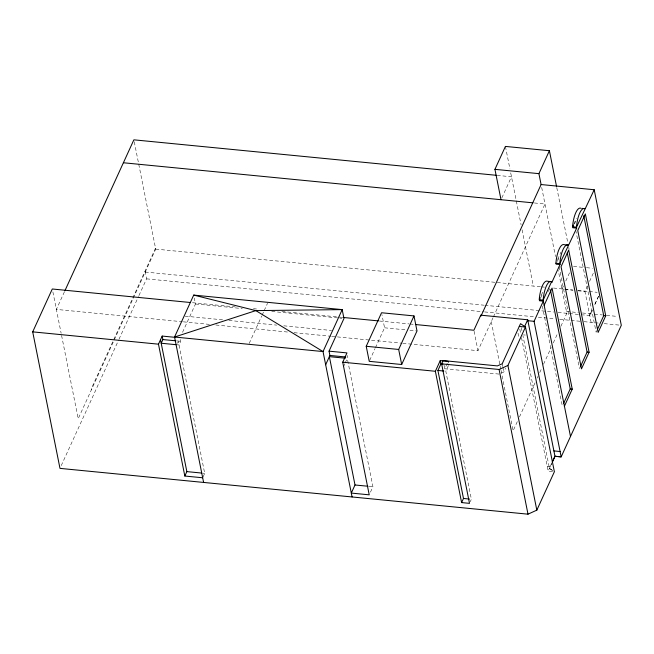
<?xml version="1.0" encoding="UTF-8"?>
<svg xmlns="http://www.w3.org/2000/svg" width="654" height="654" viewBox="0 0 654 654"><rect width="100%" height="100%" fill="white"/><g stroke="black" fill="none" stroke-linecap="round" stroke-linejoin="round"><path stroke-width="0.49" stroke-dasharray="3.27 2.45" d="M64.435 291.774L56.375 309.407L182.343 321.735M155.521 248.185L91.323 388.68L91.503 389.604M134.266 141.812L155.709 249.109L78.21 418.691L61.337 334.243M61.247 465.591L118.57 340.162M118.995 339.238L138.525 296.499M138.95 295.567L146.586 278.849L145.041 271.116M177.536 343.268L178.346 341.502L204.694 473.349L202.675 477.772M182.54 332.33L195.489 303.987L194.303 298.061M180.373 339.557L180.725 341.298L179.041 344.977L177.062 344.789M249.207 343.383L261.698 316.029M262.115 315.122L263.783 311.476M264.2 310.56L267.535 303.268M343.579 366.502L344.813 363.804M345.23 362.905L347.83 357.207L347.487 355.49M369.649 360.428L375.028 348.647M375.445 347.74L384.56 327.801L381.928 314.631M501.847 197.876L511.485 176.776L497.277 175.386M370.458 492.135L372.927 486.731L347.282 358.4M498.986 374.08L444.769 368.774L447.72 362.3M448.431 365.504L445.815 371.235L471.387 499.239L470.259 501.708M402.799 343.309L477.968 350.667L492.961 317.877M493.378 316.945L544.986 204.015L533.991 202.936M501.405 373.033L503.825 371.995L505.526 368.276M541.316 295.158L543.433 290.531M557.6 259.532L560.977 252.125M573.828 224.011L576.362 218.461M540.662 297.946L542.771 293.319M557.363 261.396L559.056 257.692M574.441 224.028L575.708 221.248M548.387 291.504L550.047 287.866M563.274 286.493L562.023 289.24L564.018 289.436M565.792 280.983L569.986 271.811M517.33 421.609L513.104 430.863L500.997 370.254M519.448 416.974L535.52 381.797M537.212 378.102L538.062 376.246M539.754 372.543L541.872 367.916M543.564 364.213L551.175 347.552M553.292 342.925L557.519 333.663M560.903 326.264L566.83 313.299L558.254 270.413M591.118 322.348L584.954 291.488L587.889 285.062M589.565 281.392L593.333 273.135M592.271 310.037L589.761 315.547L582.469 314.827M596.979 330.401L596.137 332.248L575.961 231.303M552.605 471.575L548.183 471.142L551.575 463.711M589.589 315.53L592.14 310.029M551.763 463.179L549.36 468.354L554.379 471.747M573.501 266.407L585.461 267.576M586.458 267.674L592.442 268.263M155.709 249.109L540.417 286.754M541.373 286.853L544.471 287.155M553.554 288.046L563.74 289.043M564.713 289.133L572.863 289.935M577.907 290.425L597.2 292.313M565.007 289.534L572.986 290.319M577.972 290.801L584.954 291.488M566.454 311.435L578.422 312.604M582.403 312.996L593.407 314.075M594.412 314.173L602.465 314.958M606.487 315.359L617.556 316.438M145.229 272.039L483.837 305.181M484.851 305.279L553.619 312.007M558.066 312.44L578.406 314.435M146.586 278.849L483.535 311.819M484.557 311.925L534.285 316.789M538.34 317.182L554.584 318.776M559.652 319.275L579.951 321.261M584.014 321.654L598.157 323.043M604.198 323.632L619.289 325.103M523.56 334.889L525.334 335.061M192.489 302.712L235.154 306.889M253.441 308.68L256.491 308.974M281.89 311.459L341.821 317.329M379.41 321.008L408.873 323.885M409.886 323.983L414.971 324.482M195.489 303.987L242.274 308.565M271.762 311.451L338.878 318.024M339.9 318.122L341.928 318.318M384.56 327.801L405.848 329.886M409.903 330.278L416.999 330.973M185.147 316.16L222.777 319.839M228.875 320.444L276.675 325.12M283.795 325.815L331.586 330.491M183.357 321.833L209.771 324.417M215.869 325.013L289.011 332.175M294.096 332.673L330.662 336.254M331.684 336.352L401.777 343.211M176.76 340.914L180.725 341.298M547.202 466.245L551.633 466.678M368.946 486.339L372.927 486.731M202.715 473.161L204.694 473.349M552.736 470.618L549.45 468.362L522.93 335.641M556.767 187.584L567.917 243.386M568.718 247.376L569.119 249.37M559.064 266.53L579.477 368.701M541.684 187.461L555.483 256.54M542.362 306.129L562.35 406.175M505.419 146.414L509.916 168.945M510.7 172.86L521.074 224.78M522.08 229.783L533.321 286.06M521.336 327.654L521.933 330.646M519.816 329.175L520.723 333.72M521.5 337.619L548.183 471.142M518.009 333.115L519.104 338.576M502.19 363.804L502.738 366.534M502.918 367.442L503.825 371.995M491.268 321.572L499.999 365.292M500.204 366.281L500.792 369.265M474.085 331.226L477.968 350.667M448.145 361.376L448.472 363.035M444.041 365.136L444.769 368.774M52.876 291.905L61.141 333.254M598.565 296.278L594.372 305.451L598.533 296.278"/><path stroke-width="0.98" d="M448.145 361.376L440.24 360.607L435.368 371.276L461.61 502.583L469.507 503.359L441.63 363.861L443.134 360.583L497.351 365.897L502.19 363.804L520.535 323.665L525.464 327.049L554.379 471.747L536.828 510.153L527.999 514.175L59.98 468.378L32.7 331.864L52.295 288.994L190.453 302.516M64.86 290.842L133.874 139.825L496.255 175.288M202.675 477.772L184.829 476.03L158.481 344.176L162.184 336.074L175.076 337.333M162.184 336.074L162.879 339.557L161.195 343.236L176.073 344.691M325.659 364.752L329.91 355.449L329.052 351.157L343.963 318.514L342.189 309.62L193.715 295.093L174.553 337.031L203.607 482.431M184.829 476.03L186.848 471.608L160.5 339.753M345.296 358.204L329.363 356.651L355.008 484.982L351.304 493.083L369.224 494.833L342.721 362.21L346.972 352.907L329.052 351.157M366.224 346.285L381.552 312.751L413.99 315.923L416.999 330.973L401.679 364.507L369.232 361.335L366.224 346.285L398.67 349.457L413.99 315.923M501.005 199.707L494.939 169.345L505.419 146.414L549.401 150.714L556.57 186.594M461.61 502.583L463.49 498.462L437.91 370.466L440.902 363.918L440.24 360.607M481.393 315.195L541.095 184.542L538.921 173.653L549.401 150.714M552.426 461.855L554.968 456.279L527.696 319.773L480.78 315.179L473.888 330.254L415.985 324.58M524.721 326.272L527.696 319.773M536.828 510.153L507.913 365.455L525.464 327.049L519.268 326.444M540.049 297.93L539.395 300.726L543.319 301.11L534.081 321.318L561.173 456.884L554.968 456.279L552.164 462.313M573.411 224.935L572.749 227.731L576.673 228.115L576.485 227.167A18.296 5.911 -84.4 0 1 584.938 208.667L581.995 208.381M560.02 264.559L556.096 264.175L555.908 263.227A18.296 5.911 -84.4 0 1 564.361 244.727L568.285 245.111A18.296 5.911 -84.4 0 0 559.832 263.611L560.02 264.559L551.772 282.61L551.584 281.661L547.66 281.277A18.296 5.911 -84.4 0 0 539.207 299.777L543.131 300.161L551.584 281.661A18.296 5.911 -84.4 0 0 543.131 300.161L570.501 436.463M576.673 228.115L559.832 263.611L555.908 263.227M541.095 184.542L594.208 189.742L576.485 227.167L572.561 226.783A18.296 5.911 -84.4 0 1 581.014 208.283M544.161 305.32L552.05 288.062L572.234 389.114L564.353 406.371M563.601 403.453L570.239 388.917L550.447 289.869M580.327 366.845L587.096 352.024L567.28 252.861M597.404 329.477L603.724 315.637L583.752 215.689M589.099 352.22L581.48 368.897L561.058 266.726L568.678 250.049L589.099 352.22L587.096 352.024M605.727 315.833L598.132 332.445L577.768 230.502L585.355 213.891L605.727 315.833L603.724 315.637M441.63 363.861L499.084 369.485L507.913 365.455M494.939 169.345L538.921 173.653M123.393 162.756L532.994 202.838M527.884 320.713L534.081 321.318M342.843 317.427L378.396 320.901M440.902 363.918L442.881 364.106M329.91 355.449L345.843 357.01M162.879 339.557L175.771 340.816M437.91 370.466L443.837 371.047M32.7 331.864L158.481 344.176M342.721 362.21L435.368 371.276M570.239 388.917L572.234 389.114M553.897 450.908L560.094 451.522M355.008 484.982L367.949 486.241M463.49 498.462L469.417 499.043M186.848 471.608L201.718 473.063M554.984 456.255L561.173 456.884L621.3 325.308L594.208 189.742M193.715 295.093L255.828 310.609L342.189 309.62L323.027 351.558L352.081 496.966M499.084 369.485L527.999 514.175M480.78 315.179L480.968 316.119M398.67 349.457L401.679 364.507M255.828 310.609L174.553 337.031L323.027 351.558L255.828 310.609"/></g></svg>
